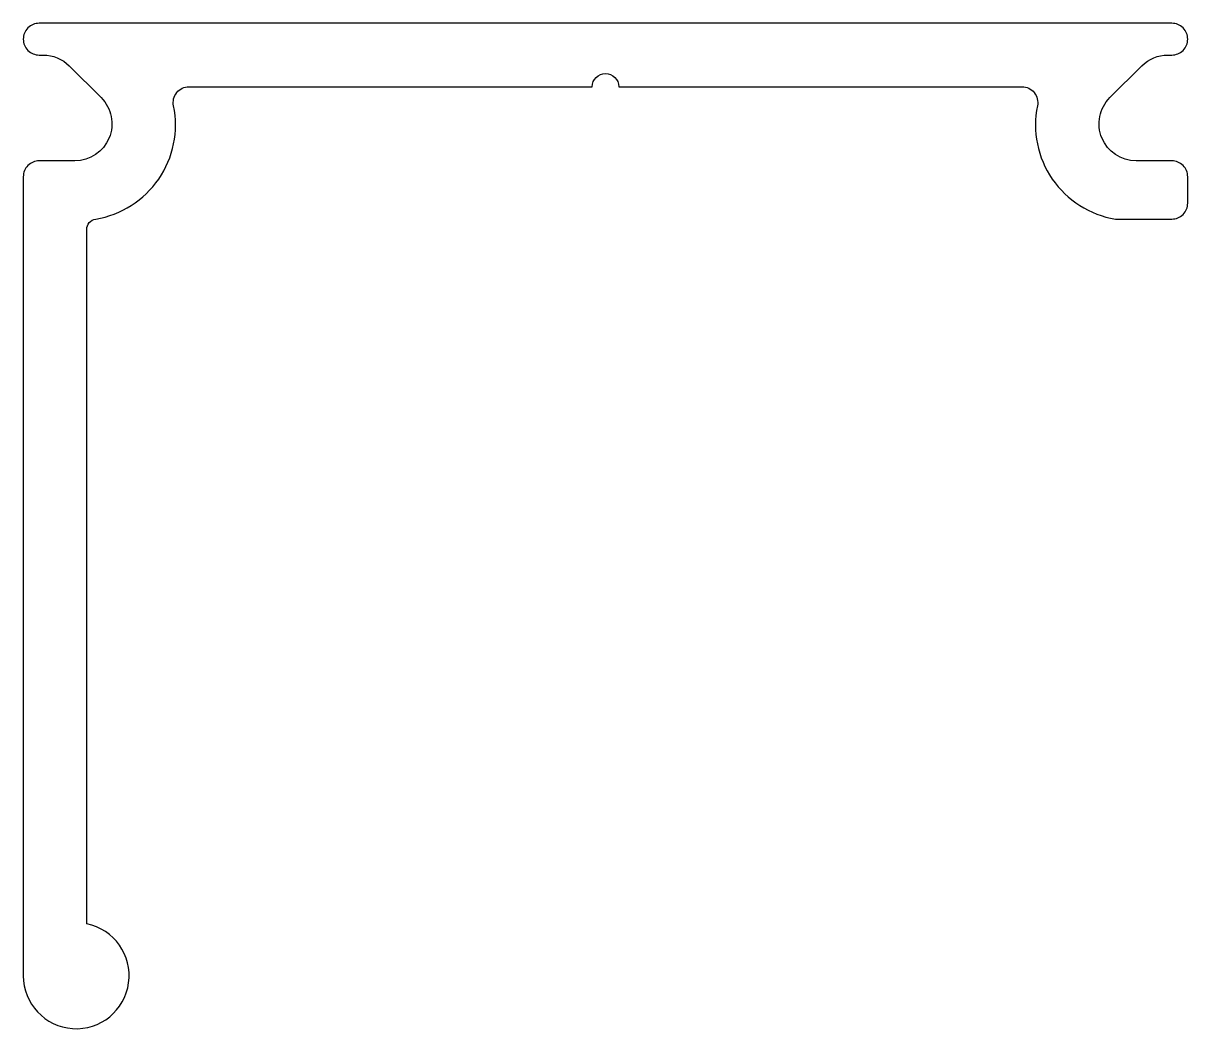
# Model space of a CAD drawing. Extents: x 933.9 to 955.9, y -2.5 to 16.5.
import ezdxf

# ---------------------------------------------------------------- set-up
doc = ezdxf.new("R2010")
doc.units = 0
doc.header["$LTSCALE"] = 15
doc.layers.get('0').update_dxf_attribs({"linetype": 'CONTINUOUS'})

msp = doc.modelspace()

# ---------------------------------------------------------------- linework, layer by layer
msp.add_lwpolyline([(933.929, 13.641), (933.929, -1.459, 2.107491), (935.129, -0.479), (935.129, 12.644, -0.367279), (935.297, 12.841, 0.426003), (936.768, 14.98, -0.474982), (937.062, 15.341), (944.679, 15.341, -1), (945.179, 15.341), (952.797, 15.341, -0.474982), (953.09, 14.98, 0.426003), (954.562, 12.841), (955.629, 12.841, 0.414214), (955.929, 13.141), (955.929, 13.641, 0.414214), (955.629, 13.941), (954.955, 13.941, -0.668176), (954.46, 15.136), (955.06, 15.736, -0.198912), (955.555, 15.941), (955.629, 15.941, 0.414214), (955.929, 16.241, 0.414214), (955.629, 16.541), (934.229, 16.541, 0.414214), (933.929, 16.241), (933.929, 16.241, 0.414214), (934.229, 15.941), (934.304, 15.941, -0.19891), (934.799, 15.736), (935.399, 15.136, -0.668176), (934.904, 13.941), (934.229, 13.941, 0.414214)], format="xyb", close=True)

doc.saveas('drawing.dxf')
